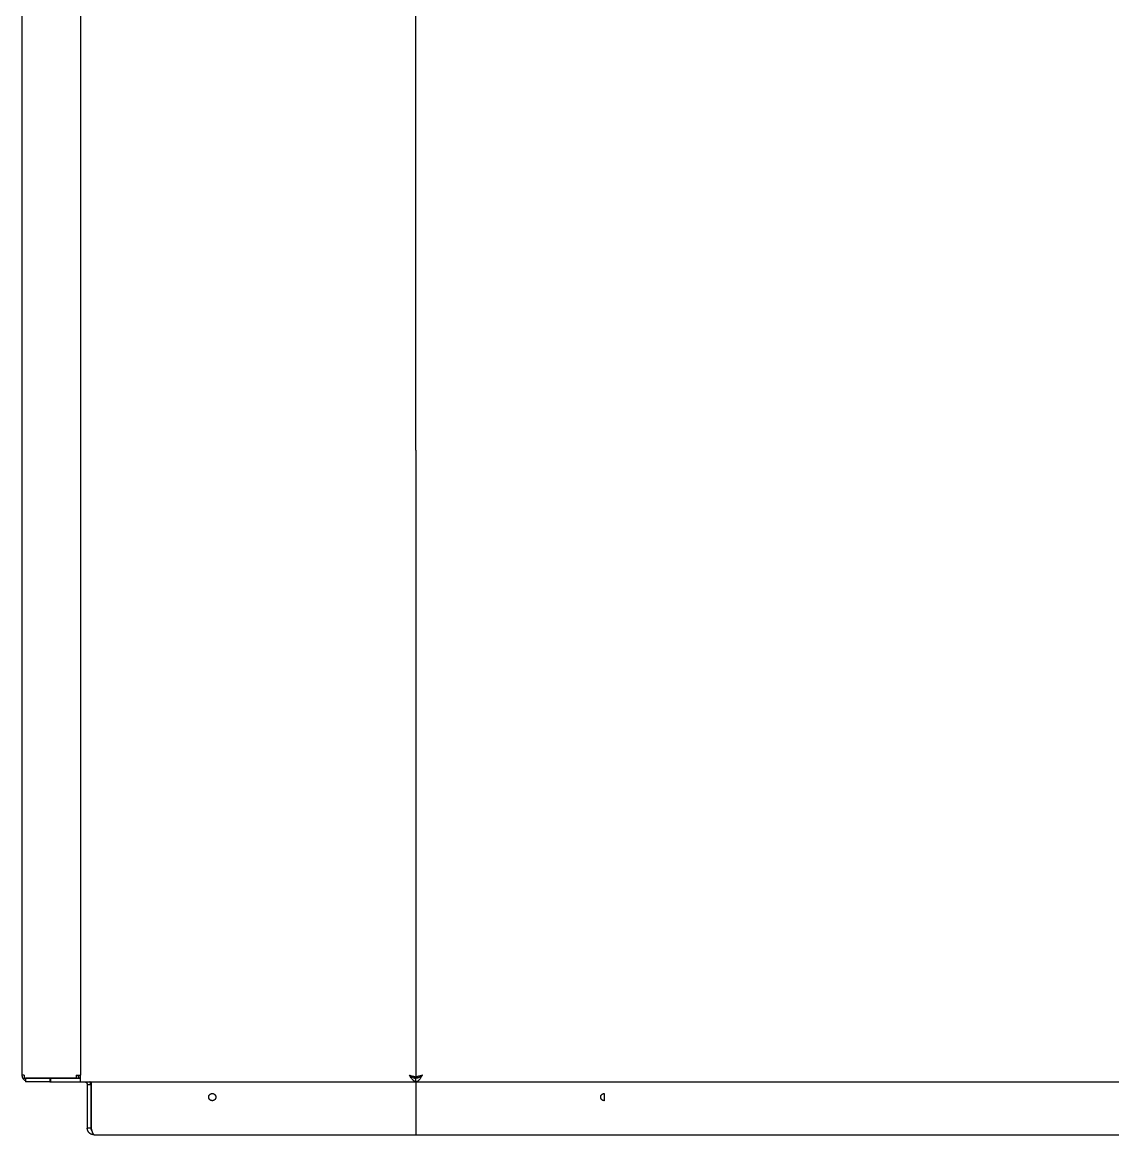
# Model space of a CAD drawing. Header units: millimetres. Extents: x -1480 to 5249, y -840 to 3860.
# Drawn here: x 1160 to 1797, y 1818 to 2468 of the extents above; entities that cross this region are included whole.
import ezdxf

# ---------------------------------------------------------------- set-up
doc = ezdxf.new("R2010")
doc.units = ezdxf.units.MM
doc.header["$MEASUREMENT"] = 0
doc.layers.add('Domyslna', color=7, linetype='Continuous', true_color=0x000000)
doc.layers.add('Utwórz2D linie widoczne', color=7, linetype='Continuous', true_color=0x000000)

msp = doc.modelspace()

# ---------------------------------------------------------------- linework, layer by layer
at = {"layer": 'Domyslna'}
msp.add_line((1193.68, 3114.01), (1193.68, 1852.61), dxfattribs=at)
at = {"layer": 'Utwórz2D linie widoczne'}
for p, q in [((1159.57, 2217.81), (1159.57, 3059.81)), ((1389.57, 2217.81), (1389.57, 3059.81)), ((1159.57, 1852.61), (1159.57, 2217.81)), ((1389.57, 2217.81), (1389.57, 1851.11)), ((1159.58, 1852.48), (1159.57, 1852.61)), ((1160.69, 1852.61), (1159.57, 1852.61)), ((1160.69, 1852.61), (1160.69, 1850.91)), ((1190.99, 1852.61), (1193.68, 1852.61)), ((1190.99, 1852.61), (1190.99, 1850.91)), ((1192.4, 1850.91), (1192.4, 1852.61)), ((1192.57, 1851.11), (1192.57, 1852.61)), ((1193.68, 1848.81), (1193.68, 1852.61)), ((1385.77, 1852.61), (1387.63, 1852.12)), ((1385.77, 1852.61), (1385.94, 1852.53)), ((1386.24, 1851.88), (1385.77, 1852.61)), ((1385.77, 1852.61), (1386.48, 1852.09)), ((1385.94, 1852.53), (1386.11, 1852.45)), ((1393.37, 1852.61), (1391.51, 1852.12)), ((1393.37, 1852.61), (1392.66, 1852.09)), ((1393.03, 1852.45), (1393.2, 1852.53)), ((1393.2, 1852.53), (1393.37, 1852.61)), ((1393.37, 1852.61), (1393.25, 1852.43)), ((1159.58, 1852.35), (1159.58, 1852.48)), ((1159.59, 1852.22), (1159.58, 1852.35)), ((1159.61, 1852.09), (1159.59, 1852.22)), ((1159.63, 1851.97), (1159.61, 1852.09)), ((1159.65, 1851.84), (1159.63, 1851.97)), ((1159.68, 1851.71), (1159.65, 1851.84)), ((1159.72, 1851.59), (1159.68, 1851.71)), ((1159.75, 1851.46), (1159.72, 1851.59)), ((1159.79, 1851.34), (1159.75, 1851.46)), ((1159.84, 1851.22), (1159.79, 1851.34)), ((1159.89, 1851.1), (1159.84, 1851.22)), ((1159.94, 1850.98), (1159.89, 1851.1)), ((1160, 1850.86), (1159.94, 1850.98)), ((1160.06, 1850.75), (1160, 1850.86)), ((1160.13, 1850.64), (1160.06, 1850.75)), ((1160.2, 1850.53), (1160.13, 1850.64)), ((1160.27, 1850.42), (1160.2, 1850.53)), ((1160.35, 1850.31), (1160.27, 1850.42)), ((1160.43, 1850.21), (1160.35, 1850.31)), ((1160.51, 1850.11), (1160.43, 1850.21)), ((1160.6, 1850.02), (1160.51, 1850.11)), ((1160.69, 1849.92), (1160.6, 1850.02)), ((1160.69, 1850.91), (1175.84, 1850.91)), ((1160.78, 1849.83), (1160.69, 1849.92)), ((1160.88, 1849.75), (1160.78, 1849.83)), ((1160.98, 1849.66), (1160.88, 1849.75)), ((1161.08, 1849.58), (1160.98, 1849.66)), ((1161.19, 1849.51), (1161.08, 1849.58)), ((1161.29, 1849.43), (1161.19, 1849.51)), ((1161.4, 1849.36), (1161.29, 1849.43)), ((1161.52, 1849.3), (1161.4, 1849.36)), ((1161.52, 1850.81), (1161.52, 1848.81)), ((1162.1, 1850.81), (1161.52, 1850.81)), ((1162.1, 1848.81), (1161.52, 1848.81)), ((1175.7, 1850.81), (1162.1, 1850.81)), ((1175.7, 1848.81), (1162.1, 1848.81)), ((1162.78, 1850.91), (1162.84, 1850.89)), ((1162.84, 1850.89), (1162.9, 1850.88)), ((1162.9, 1850.88), (1162.96, 1850.86)), ((1162.96, 1850.86), (1163.02, 1850.85)), ((1163.02, 1850.85), (1163.08, 1850.84)), ((1163.08, 1850.84), (1163.14, 1850.83)), ((1163.14, 1850.83), (1163.2, 1850.82)), ((1175.7, 1850.81), (1175.7, 1848.81)), ((1175.98, 1850.81), (1175.7, 1850.81)), ((1175.7, 1848.81), (1175.98, 1848.81)), ((1190.99, 1850.91), (1175.84, 1850.91)), ((1175.98, 1850.81), (1189.57, 1850.81)), ((1175.98, 1850.81), (1175.98, 1848.81)), ((1175.98, 1848.81), (1189.57, 1848.81)), ((1189.57, 1850.81), (1192.4, 1850.81)), ((1189.57, 1848.81), (1192.4, 1848.81)), ((1190.99, 1850.91), (1192.4, 1850.91)), ((1192.4, 1851.11), (1192.57, 1851.11)), ((1192.4, 1850.81), (1193.68, 1850.81)), ((1192.4, 1848.81), (1193.68, 1848.81)), ((1192.57, 1851.11), (1193.68, 1851.11)), ((1193.68, 1848.81), (1389.57, 1848.81)), ((1195.94, 1848.8), (1196, 1848.8)), ((1196, 1848.8), (1196.06, 1848.79)), ((1196.06, 1848.79), (1196.12, 1848.78)), ((1196.12, 1848.78), (1196.18, 1848.77)), ((1196.18, 1848.77), (1196.24, 1848.75)), ((1196.24, 1848.75), (1196.3, 1848.73)), ((1196.3, 1848.73), (1196.36, 1848.71)), ((1196.36, 1848.71), (1196.42, 1848.69)), ((1196.42, 1848.69), (1196.47, 1848.67)), ((1196.47, 1848.67), (1196.53, 1848.65)), ((1196.53, 1848.65), (1196.59, 1848.62)), ((1196.59, 1848.62), (1196.64, 1848.59)), ((1196.64, 1848.59), (1196.7, 1848.56)), ((1196.7, 1848.56), (1196.75, 1848.53)), ((1196.75, 1848.53), (1196.8, 1848.49)), ((1196.8, 1848.49), (1196.85, 1848.45)), ((1196.85, 1848.45), (1196.9, 1848.42)), ((1196.9, 1848.42), (1196.95, 1848.38)), ((1196.95, 1848.38), (1196.99, 1848.34)), ((1196.99, 1848.34), (1197.04, 1848.29)), ((1197.04, 1848.29), (1197.08, 1848.25)), ((1197.08, 1848.25), (1197.12, 1848.2)), ((1197.12, 1848.2), (1197.16, 1848.16)), ((1197.16, 1848.16), (1197.2, 1848.11)), ((1197.2, 1848.11), (1197.24, 1848.06)), ((1197.24, 1848.06), (1197.27, 1848.01)), ((1197.27, 1848.01), (1197.31, 1847.95)), ((1197.31, 1847.95), (1197.34, 1847.9)), ((1197.34, 1847.9), (1197.37, 1847.85)), ((1197.37, 1847.85), (1197.4, 1847.79)), ((1197.4, 1847.79), (1197.42, 1847.74)), ((1197.42, 1847.74), (1197.45, 1847.68)), ((1197.45, 1847.68), (1197.47, 1847.62)), ((1197.47, 1847.62), (1197.49, 1847.56)), ((1197.49, 1847.56), (1197.51, 1847.5)), ((1197.51, 1847.5), (1197.52, 1847.44)), ((1197.52, 1847.44), (1197.54, 1847.38)), ((1197.54, 1847.38), (1197.55, 1847.32)), ((1197.55, 1847.32), (1197.56, 1847.26)), ((1197.56, 1847.26), (1197.56, 1847.2)), ((1197.56, 1847.2), (1197.57, 1847.14)), ((1197.57, 1847.14), (1197.57, 1847.07)), ((1197.57, 1847.07), (1197.57, 1847.01)), ((1199.57, 1847.01), (1197.57, 1847.01)), ((1197.57, 1847.01), (1197.57, 1821.61)), ((1199.18, 1848.7), (1199.12, 1848.81)), ((1199.23, 1848.59), (1199.18, 1848.7)), ((1199.28, 1848.47), (1199.23, 1848.59)), ((1199.33, 1848.36), (1199.28, 1848.47)), ((1199.37, 1848.24), (1199.33, 1848.36)), ((1199.41, 1848.12), (1199.37, 1848.24)), ((1199.44, 1848), (1199.41, 1848.12)), ((1199.47, 1847.88), (1199.44, 1848)), ((1199.5, 1847.76), (1199.47, 1847.88)), ((1199.52, 1847.63), (1199.5, 1847.76)), ((1199.54, 1847.51), (1199.52, 1847.63)), ((1199.56, 1847.39), (1199.54, 1847.51)), ((1199.57, 1847.26), (1199.56, 1847.39)), ((1199.57, 1847.14), (1199.57, 1847.26)), ((1199.57, 1847.01), (1199.57, 1847.14)), ((1199.57, 1847.01), (1199.57, 1821.61)), ((1199.79, 1847.01), (1199.79, 1821.61)), ((1199.86, 1847.01), (1199.79, 1847.01)), ((1199.86, 1848.81), (1199.86, 1847.01)), ((1386.11, 1852.45), (1386.27, 1852.36)), ((1386.72, 1851.16), (1386.24, 1851.88)), ((1386.27, 1852.36), (1386.43, 1852.27)), ((1386.43, 1852.27), (1386.59, 1852.17)), ((1386.48, 1852.09), (1386.74, 1851.91)), ((1386.59, 1852.17), (1386.74, 1852.06)), ((1386.95, 1850.83), (1386.72, 1851.16)), ((1386.74, 1852.06), (1386.89, 1851.95)), ((1386.74, 1851.91), (1387.01, 1851.73)), ((1386.89, 1851.95), (1387.04, 1851.83)), ((1387.2, 1850.5), (1386.95, 1850.83)), ((1387.01, 1851.73), (1387.23, 1851.59)), ((1387.04, 1851.83), (1387.18, 1851.71)), ((1387.18, 1851.71), (1387.32, 1851.59)), ((1387.35, 1850.3), (1387.2, 1850.5)), ((1387.23, 1851.59), (1387.45, 1851.46)), ((1387.32, 1851.59), (1387.45, 1851.46)), ((1387.51, 1850.11), (1387.35, 1850.3)), ((1387.45, 1851.46), (1387.56, 1851.4)), ((1387.67, 1849.93), (1387.51, 1850.11)), ((1387.56, 1851.4), (1387.68, 1851.34)), ((1387.63, 1852.12), (1388.17, 1851.96)), ((1387.78, 1849.8), (1387.67, 1849.93)), ((1387.68, 1851.34), (1387.79, 1851.28)), ((1387.9, 1849.68), (1387.78, 1849.8)), ((1387.79, 1851.28), (1387.91, 1851.22)), ((1388.02, 1849.57), (1387.9, 1849.68)), ((1387.91, 1851.22), (1388.01, 1851.18)), ((1388.01, 1851.18), (1388.11, 1851.13)), ((1388.15, 1849.45), (1388.02, 1849.57)), ((1388.11, 1851.13), (1388.21, 1851.09)), ((1388.22, 1849.39), (1388.15, 1849.45)), ((1388.17, 1851.96), (1388.44, 1851.87)), ((1388.17, 1851.11), (1389.57, 1851.11)), ((1388.21, 1851.09), (1388.31, 1851.05)), ((1388.3, 1849.33), (1388.22, 1849.39)), ((1388.38, 1849.27), (1388.3, 1849.33)), ((1388.31, 1851.05), (1388.41, 1851.02)), ((1388.46, 1849.21), (1388.38, 1849.27)), ((1388.41, 1851.02), (1388.51, 1850.98)), ((1388.44, 1851.87), (1388.71, 1851.77)), ((1388.54, 1849.15), (1388.46, 1849.21)), ((1388.51, 1850.98), (1388.61, 1850.95)), ((1388.62, 1849.1), (1388.54, 1849.15)), ((1388.61, 1850.95), (1388.72, 1850.92)), ((1388.69, 1849.06), (1388.62, 1849.1)), ((1388.75, 1849.03), (1388.69, 1849.06)), ((1388.71, 1851.77), (1388.88, 1851.7)), ((1388.72, 1850.92), (1388.82, 1850.9)), ((1388.82, 1848.99), (1388.75, 1849.03)), ((1388.82, 1850.9), (1388.93, 1850.88)), ((1388.89, 1848.96), (1388.82, 1848.99)), ((1388.88, 1851.7), (1388.96, 1851.66)), ((1388.96, 1848.93), (1388.89, 1848.96)), ((1388.93, 1850.88), (1389.03, 1850.86)), ((1388.96, 1851.66), (1389.05, 1851.62)), ((1389.03, 1848.91), (1388.96, 1848.93)), ((1389.03, 1850.86), (1389.14, 1850.84)), ((1389.1, 1848.89), (1389.03, 1848.91)), ((1389.05, 1851.62), (1389.09, 1851.6)), ((1389.09, 1851.6), (1389.13, 1851.58)), ((1389.15, 1848.87), (1389.1, 1848.89)), ((1389.13, 1851.58), (1389.17, 1851.56)), ((1389.14, 1850.84), (1389.25, 1850.83)), ((1389.2, 1848.86), (1389.15, 1848.87)), ((1389.17, 1851.56), (1389.21, 1851.53)), ((1389.25, 1848.85), (1389.2, 1848.86)), ((1389.21, 1851.53), (1389.25, 1851.51)), ((1389.25, 1851.51), (1389.29, 1851.48)), ((1389.25, 1850.83), (1389.35, 1850.82)), ((1389.3, 1848.84), (1389.25, 1848.85)), ((1389.29, 1851.48), (1389.32, 1851.46)), ((1389.36, 1848.83), (1389.3, 1848.84)), ((1389.32, 1851.46), (1389.36, 1851.43)), ((1389.35, 1850.82), (1389.41, 1850.82)), ((1389.36, 1851.43), (1389.38, 1851.41)), ((1389.41, 1848.82), (1389.36, 1848.83)), ((1389.38, 1851.41), (1389.4, 1851.4)), ((1389.4, 1851.4), (1389.43, 1851.38)), ((1389.41, 1850.82), (1389.46, 1850.81)), ((1389.46, 1848.82), (1389.41, 1848.82)), ((1389.43, 1851.38), (1389.44, 1851.37)), ((1389.44, 1851.37), (1389.45, 1851.36)), ((1389.45, 1851.36), (1389.46, 1851.35)), ((1389.46, 1851.35), (1389.47, 1851.34)), ((1389.46, 1850.81), (1389.52, 1850.81)), ((1389.52, 1848.81), (1389.46, 1848.82)), ((1389.47, 1851.34), (1389.48, 1851.33)), ((1389.48, 1851.33), (1389.49, 1851.32)), ((1389.49, 1851.32), (1389.49, 1851.31)), ((1389.49, 1851.31), (1389.5, 1851.3)), ((1389.5, 1851.3), (1389.51, 1851.28)), ((1389.51, 1851.28), (1389.52, 1851.27)), ((1389.52, 1851.27), (1389.52, 1851.26)), ((1389.52, 1851.26), (1389.53, 1851.25)), ((1389.52, 1850.81), (1389.57, 1850.81)), ((1389.57, 1848.81), (1389.52, 1848.81)), ((1389.53, 1851.25), (1389.53, 1851.24)), ((1389.53, 1851.24), (1389.54, 1851.23)), ((1389.54, 1851.23), (1389.54, 1851.23)), ((1389.54, 1851.23), (1389.55, 1851.22)), ((1389.55, 1851.22), (1389.55, 1851.21)), ((1389.55, 1851.21), (1389.56, 1851.2)), ((1389.56, 1851.2), (1389.56, 1851.19)), ((1389.56, 1851.19), (1389.56, 1851.19)), ((1389.56, 1851.19), (1389.56, 1851.18)), ((1389.56, 1851.18), (1389.56, 1851.17)), ((1389.56, 1851.17), (1389.56, 1851.17)), ((1389.56, 1851.17), (1389.57, 1851.16)), ((1389.57, 1851.16), (1389.57, 1851.16)), ((1389.57, 1851.16), (1389.57, 1851.15)), ((1389.57, 1851.15), (1389.57, 1851.15)), ((1389.57, 1851.15), (1389.57, 1851.14)), ((1389.58, 1851.15), (1389.57, 1851.15)), ((1389.57, 1851.15), (1389.57, 1851.14)), ((1389.57, 1851.14), (1389.57, 1851.14)), ((1389.57, 1851.14), (1389.57, 1851.13)), ((1389.57, 1851.14), (1389.57, 1851.14)), ((1389.57, 1851.14), (1389.57, 1851.13)), ((1389.57, 1851.13), (1389.57, 1851.13)), ((1389.57, 1851.13), (1389.57, 1851.12)), ((1389.57, 1851.13), (1389.57, 1851.13)), ((1389.57, 1851.13), (1389.57, 1851.12)), ((1389.57, 1851.12), (1389.57, 1851.12)), ((1389.57, 1851.12), (1389.57, 1851.11)), ((1389.57, 1851.12), (1389.57, 1851.12)), ((1389.57, 1851.12), (1389.57, 1851.11)), ((1390.98, 1851.11), (1389.57, 1851.11)), ((1389.57, 1848.81), (1389.57, 1850.81)), ((1389.63, 1850.81), (1389.57, 1850.81)), ((1389.57, 1848.81), (1389.62, 1848.81)), ((1389.57, 1848.81), (1499.57, 1848.81)), ((1389.57, 1848.8), (1389.57, 1847.01)), ((1389.57, 1847.01), (1389.57, 1821.61)), ((1389.59, 1851.2), (1389.58, 1851.19)), ((1389.58, 1851.19), (1389.58, 1851.19)), ((1389.58, 1851.19), (1389.58, 1851.18)), ((1389.58, 1851.18), (1389.58, 1851.17)), ((1389.58, 1851.17), (1389.58, 1851.17)), ((1389.58, 1851.17), (1389.58, 1851.16)), ((1389.58, 1851.16), (1389.58, 1851.16)), ((1389.58, 1851.16), (1389.58, 1851.15)), ((1389.6, 1851.23), (1389.59, 1851.22)), ((1389.59, 1851.22), (1389.59, 1851.21)), ((1389.59, 1851.21), (1389.59, 1851.2)), ((1389.61, 1851.24), (1389.6, 1851.23)), ((1389.6, 1851.23), (1389.6, 1851.23)), ((1389.62, 1851.26), (1389.61, 1851.25)), ((1389.61, 1851.25), (1389.61, 1851.24)), ((1389.63, 1851.28), (1389.62, 1851.27)), ((1389.62, 1851.27), (1389.62, 1851.26)), ((1389.62, 1848.81), (1389.68, 1848.82)), ((1389.64, 1851.3), (1389.63, 1851.28)), ((1389.68, 1850.81), (1389.63, 1850.81)), ((1389.65, 1851.31), (1389.64, 1851.3)), ((1389.66, 1851.32), (1389.65, 1851.31)), ((1389.67, 1851.33), (1389.66, 1851.32)), ((1389.68, 1851.34), (1389.67, 1851.33)), ((1389.69, 1851.35), (1389.68, 1851.34)), ((1389.73, 1850.82), (1389.68, 1850.81)), ((1389.68, 1848.82), (1389.73, 1848.82)), ((1389.7, 1851.36), (1389.69, 1851.35)), ((1389.71, 1851.37), (1389.7, 1851.36)), ((1389.72, 1851.38), (1389.71, 1851.37)), ((1389.74, 1851.4), (1389.72, 1851.38)), ((1389.79, 1850.82), (1389.73, 1850.82)), ((1389.73, 1848.82), (1389.78, 1848.83)), ((1389.76, 1851.41), (1389.74, 1851.4)), ((1389.78, 1851.43), (1389.76, 1851.41)), ((1389.82, 1851.46), (1389.78, 1851.43)), ((1389.78, 1848.83), (1389.84, 1848.84)), ((1389.89, 1850.83), (1389.79, 1850.82)), ((1389.86, 1851.48), (1389.82, 1851.46)), ((1389.84, 1848.84), (1389.89, 1848.85)), ((1389.9, 1851.51), (1389.86, 1851.48)), ((1390, 1850.84), (1389.89, 1850.83)), ((1389.89, 1848.85), (1389.94, 1848.86)), ((1389.93, 1851.53), (1389.9, 1851.51)), ((1389.97, 1851.56), (1389.93, 1851.53)), ((1389.94, 1848.86), (1389.99, 1848.87)), ((1390.01, 1851.58), (1389.97, 1851.56)), ((1389.99, 1848.87), (1390.05, 1848.89)), ((1390.11, 1850.86), (1390, 1850.84)), ((1390.05, 1851.6), (1390.01, 1851.58)), ((1390.1, 1851.62), (1390.05, 1851.6)), ((1390.11, 1848.91), (1390.05, 1848.89)), ((1390.18, 1851.66), (1390.1, 1851.62)), ((1390.21, 1850.88), (1390.11, 1850.86)), ((1390.17, 1848.93), (1390.11, 1848.91)), ((1390.23, 1848.95), (1390.17, 1848.93)), ((1390.26, 1851.7), (1390.18, 1851.66)), ((1390.32, 1850.9), (1390.21, 1850.88)), ((1390.29, 1848.98), (1390.23, 1848.95)), ((1390.43, 1851.77), (1390.26, 1851.7)), ((1390.35, 1849.01), (1390.29, 1848.98)), ((1390.42, 1850.92), (1390.32, 1850.9)), ((1390.4, 1849.04), (1390.35, 1849.01)), ((1390.4, 1849.04), (1390.49, 1849.09)), ((1390.53, 1850.95), (1390.42, 1850.92)), ((1390.7, 1851.87), (1390.43, 1851.77)), ((1390.49, 1849.09), (1390.58, 1849.14)), ((1390.63, 1850.98), (1390.53, 1850.95)), ((1390.58, 1849.14), (1390.67, 1849.2)), ((1390.73, 1851.02), (1390.63, 1850.98)), ((1390.67, 1849.2), (1390.75, 1849.26)), ((1390.97, 1851.96), (1390.7, 1851.87)), ((1390.84, 1851.05), (1390.73, 1851.02)), ((1390.75, 1849.26), (1390.84, 1849.32)), ((1390.94, 1851.09), (1390.84, 1851.05)), ((1390.84, 1849.32), (1390.92, 1849.38)), ((1390.92, 1849.38), (1391, 1849.45)), ((1391.04, 1851.13), (1390.94, 1851.09)), ((1391.51, 1852.12), (1390.97, 1851.96)), ((1391.12, 1849.56), (1391, 1849.45)), ((1391.14, 1851.18), (1391.04, 1851.13)), ((1391.24, 1849.68), (1391.12, 1849.56)), ((1391.23, 1851.22), (1391.14, 1851.18)), ((1391.35, 1851.28), (1391.23, 1851.22)), ((1391.35, 1849.8), (1391.24, 1849.68)), ((1391.47, 1851.34), (1391.35, 1851.28)), ((1391.35, 1849.8), (1391.56, 1850.03)), ((1391.58, 1851.4), (1391.47, 1851.34)), ((1391.56, 1850.03), (1391.76, 1850.26)), ((1391.69, 1851.46), (1391.58, 1851.4)), ((1391.69, 1851.46), (1391.82, 1851.59)), ((1391.92, 1851.59), (1391.69, 1851.46)), ((1391.76, 1850.26), (1391.95, 1850.5)), ((1391.82, 1851.59), (1391.96, 1851.71)), ((1392.14, 1851.73), (1391.92, 1851.59)), ((1392.17, 1850.8), (1391.95, 1850.5)), ((1391.96, 1851.71), (1392.1, 1851.83)), ((1392.1, 1851.83), (1392.25, 1851.95)), ((1392.4, 1851.91), (1392.14, 1851.73)), ((1392.39, 1851.11), (1392.17, 1850.8)), ((1392.25, 1851.95), (1392.4, 1852.06)), ((1392.39, 1851.11), (1392.83, 1851.76)), ((1392.4, 1852.06), (1392.55, 1852.17)), ((1392.66, 1852.09), (1392.4, 1851.91)), ((1392.55, 1852.17), (1392.71, 1852.27)), ((1392.71, 1852.27), (1392.87, 1852.36)), ((1392.83, 1851.76), (1393.25, 1852.43)), ((1392.87, 1852.36), (1393.03, 1852.45)), ((1499.57, 1848.81), (1809.57, 1848.81)), ((1268.47, 1839.88), (1268.48, 1839.96)), ((1268.47, 1839.81), (1268.47, 1839.88)), ((1268.47, 1839.74), (1268.47, 1839.81)), ((1268.48, 1839.67), (1268.47, 1839.74)), ((1268.48, 1840.03), (1268.49, 1840.1)), ((1268.48, 1839.96), (1268.48, 1840.03)), ((1268.48, 1839.59), (1268.48, 1839.67)), ((1268.49, 1839.52), (1268.48, 1839.59)), ((1268.49, 1840.1), (1268.5, 1840.17)), ((1268.5, 1839.45), (1268.49, 1839.52)), ((1268.5, 1840.17), (1268.52, 1840.24)), ((1268.52, 1840.24), (1268.53, 1840.31)), ((1268.53, 1840.31), (1268.55, 1840.38)), ((1268.55, 1840.38), (1268.57, 1840.45)), ((1268.57, 1840.45), (1268.6, 1840.52)), ((1268.6, 1840.52), (1268.62, 1840.59)), ((1268.62, 1840.59), (1268.65, 1840.66)), ((1268.65, 1840.66), (1268.68, 1840.72)), ((1268.68, 1840.72), (1268.71, 1840.79)), ((1268.71, 1840.79), (1268.75, 1840.85)), ((1268.75, 1840.85), (1268.78, 1840.91)), ((1268.78, 1840.91), (1268.82, 1840.98)), ((1268.82, 1840.98), (1268.86, 1841.03)), ((1268.86, 1841.03), (1268.91, 1841.09)), ((1268.91, 1841.09), (1268.95, 1841.15)), ((1268.95, 1841.15), (1269, 1841.2)), ((1269, 1841.2), (1269.05, 1841.26)), ((1269.05, 1841.26), (1269.1, 1841.31)), ((1269.1, 1841.31), (1269.15, 1841.36)), ((1269.15, 1841.36), (1269.21, 1841.41)), ((1269.21, 1841.41), (1269.26, 1841.45)), ((1269.26, 1841.45), (1269.32, 1841.5)), ((1269.32, 1841.5), (1269.38, 1841.54)), ((1269.38, 1841.54), (1269.44, 1841.58)), ((1269.44, 1841.58), (1269.5, 1841.62)), ((1269.5, 1841.62), (1269.56, 1841.65)), ((1269.56, 1841.65), (1269.63, 1841.69)), ((1269.63, 1841.69), (1269.69, 1841.72)), ((1269.69, 1841.72), (1269.76, 1841.75)), ((1269.76, 1841.75), (1269.83, 1841.78)), ((1269.83, 1841.78), (1269.89, 1841.8)), ((1269.89, 1841.8), (1269.96, 1841.82)), ((1269.96, 1841.82), (1270.03, 1841.84)), ((1270.03, 1841.84), (1270.1, 1841.86)), ((1270.1, 1841.86), (1270.17, 1841.87)), ((1270.17, 1841.87), (1270.25, 1841.89)), ((1270.25, 1841.89), (1270.32, 1841.9)), ((1270.32, 1841.9), (1270.39, 1841.9)), ((1270.39, 1841.9), (1270.46, 1841.91)), ((1270.46, 1841.91), (1270.53, 1841.91)), ((1270.53, 1841.91), (1270.61, 1841.91)), ((1270.61, 1841.91), (1270.68, 1841.91)), ((1270.68, 1841.91), (1270.75, 1841.9)), ((1270.75, 1841.9), (1270.82, 1841.9)), ((1270.82, 1841.9), (1270.9, 1841.89)), ((1270.9, 1841.89), (1270.97, 1841.87)), ((1270.97, 1841.87), (1271.04, 1841.86)), ((1271.04, 1841.86), (1271.11, 1841.84)), ((1271.11, 1841.84), (1271.18, 1841.82)), ((1271.18, 1841.82), (1271.25, 1841.8)), ((1271.25, 1841.8), (1271.32, 1841.78)), ((1271.32, 1841.78), (1271.38, 1841.75)), ((1271.38, 1841.75), (1271.45, 1841.72)), ((1271.45, 1841.72), (1271.51, 1841.69)), ((1271.51, 1841.69), (1271.58, 1841.65)), ((1271.58, 1841.65), (1271.64, 1841.62)), ((1271.64, 1841.62), (1271.7, 1841.58)), ((1271.7, 1841.58), (1271.76, 1841.54)), ((1271.76, 1841.54), (1271.82, 1841.5)), ((1271.82, 1841.5), (1271.88, 1841.45)), ((1271.88, 1841.45), (1271.94, 1841.41)), ((1271.94, 1841.41), (1271.99, 1841.36)), ((1271.99, 1841.36), (1272.04, 1841.31)), ((1272.04, 1841.31), (1272.09, 1841.26)), ((1272.09, 1841.26), (1272.14, 1841.2)), ((1272.14, 1841.2), (1272.19, 1841.15)), ((1272.19, 1841.15), (1272.24, 1841.09)), ((1272.24, 1841.09), (1272.28, 1841.03)), ((1272.28, 1841.03), (1272.32, 1840.98)), ((1272.32, 1840.98), (1272.36, 1840.91)), ((1272.36, 1840.91), (1272.4, 1840.85)), ((1272.4, 1840.85), (1272.43, 1840.79)), ((1272.43, 1840.79), (1272.46, 1840.72)), ((1272.46, 1840.72), (1272.49, 1840.66)), ((1272.49, 1840.66), (1272.52, 1840.59)), ((1272.52, 1840.59), (1272.55, 1840.52)), ((1272.55, 1840.52), (1272.57, 1840.45)), ((1272.57, 1840.45), (1272.59, 1840.38)), ((1272.59, 1840.38), (1272.61, 1840.31)), ((1272.61, 1840.31), (1272.63, 1840.24)), ((1272.63, 1840.24), (1272.64, 1840.17)), ((1272.64, 1840.17), (1272.65, 1840.1)), ((1272.65, 1839.52), (1272.64, 1839.45)), ((1272.65, 1840.1), (1272.66, 1840.03)), ((1272.66, 1839.59), (1272.65, 1839.52)), ((1272.66, 1840.03), (1272.67, 1839.96)), ((1272.67, 1839.67), (1272.66, 1839.59)), ((1272.67, 1839.96), (1272.67, 1839.88)), ((1272.67, 1839.88), (1272.67, 1839.81)), ((1272.67, 1839.81), (1272.67, 1839.74)), ((1272.67, 1839.74), (1272.67, 1839.67)), ((1497.47, 1839.88), (1497.48, 1839.96)), ((1497.47, 1839.81), (1497.47, 1839.88)), ((1497.47, 1839.74), (1497.47, 1839.81)), ((1497.48, 1839.67), (1497.47, 1839.74)), ((1497.48, 1840.03), (1497.49, 1840.1)), ((1497.48, 1839.96), (1497.48, 1840.03)), ((1497.48, 1839.6), (1497.48, 1839.67)), ((1497.49, 1839.53), (1497.48, 1839.6)), ((1497.49, 1840.1), (1497.5, 1840.17)), ((1497.5, 1839.46), (1497.49, 1839.53)), ((1497.5, 1840.17), (1497.52, 1840.24)), ((1497.52, 1840.24), (1497.53, 1840.31)), ((1497.53, 1840.31), (1497.55, 1840.38)), ((1497.55, 1840.38), (1497.57, 1840.45)), ((1497.57, 1840.45), (1497.59, 1840.52)), ((1497.59, 1840.52), (1497.62, 1840.58)), ((1497.62, 1840.58), (1497.64, 1840.65)), ((1497.64, 1840.65), (1497.67, 1840.71)), ((1497.67, 1840.71), (1497.71, 1840.78)), ((1497.71, 1840.78), (1497.74, 1840.84)), ((1497.74, 1840.84), (1497.78, 1840.9)), ((1497.78, 1840.9), (1497.82, 1840.96)), ((1497.82, 1840.96), (1497.86, 1841.02)), ((1497.86, 1841.02), (1497.9, 1841.08)), ((1497.9, 1841.08), (1497.94, 1841.14)), ((1497.94, 1841.14), (1497.99, 1841.19)), ((1497.99, 1841.19), (1498.04, 1841.25)), ((1498.04, 1841.25), (1498.09, 1841.3)), ((1498.09, 1841.3), (1498.14, 1841.35)), ((1498.14, 1841.35), (1498.19, 1841.39)), ((1498.19, 1841.39), (1498.25, 1841.44)), ((1498.25, 1841.44), (1498.3, 1841.49)), ((1498.3, 1841.49), (1498.36, 1841.53)), ((1498.36, 1841.53), (1498.42, 1841.57)), ((1498.42, 1841.57), (1498.48, 1841.61)), ((1498.48, 1841.61), (1498.54, 1841.64)), ((1498.54, 1841.64), (1498.6, 1841.68)), ((1498.6, 1841.68), (1498.67, 1841.71)), ((1498.67, 1841.71), (1498.73, 1841.74)), ((1498.73, 1841.74), (1498.8, 1841.77)), ((1498.8, 1841.77), (1498.87, 1841.79)), ((1498.87, 1841.79), (1498.94, 1841.81)), ((1498.94, 1841.81), (1499, 1841.83)), ((1499, 1841.83), (1499.07, 1841.85)), ((1499.07, 1841.85), (1499.14, 1841.87)), ((1499.14, 1841.87), (1499.21, 1841.88)), ((1499.21, 1841.88), (1499.29, 1841.89)), ((1499.29, 1841.89), (1499.36, 1841.9)), ((1499.36, 1841.9), (1499.43, 1841.91)), ((1499.43, 1841.91), (1499.5, 1841.91)), ((1499.5, 1841.91), (1499.57, 1841.91)), ((1499.57, 1841.91), (1499.57, 1837.71)), ((1268.52, 1839.38), (1268.5, 1839.45)), ((1268.53, 1839.31), (1268.52, 1839.38)), ((1268.55, 1839.24), (1268.53, 1839.31)), ((1268.57, 1839.17), (1268.55, 1839.24)), ((1268.6, 1839.1), (1268.57, 1839.17)), ((1268.62, 1839.03), (1268.6, 1839.1)), ((1268.65, 1838.97), (1268.62, 1839.03)), ((1268.68, 1838.9), (1268.65, 1838.97)), ((1268.71, 1838.84), (1268.68, 1838.9)), ((1268.75, 1838.77), (1268.71, 1838.84)), ((1268.78, 1838.71), (1268.75, 1838.77)), ((1268.82, 1838.65), (1268.78, 1838.71)), ((1268.86, 1838.59), (1268.82, 1838.65)), ((1268.91, 1838.53), (1268.86, 1838.59)), ((1268.95, 1838.47), (1268.91, 1838.53)), ((1269, 1838.42), (1268.95, 1838.47)), ((1269.05, 1838.37), (1269, 1838.42)), ((1269.1, 1838.31), (1269.05, 1838.37)), ((1269.15, 1838.26), (1269.1, 1838.31)), ((1269.21, 1838.22), (1269.15, 1838.26)), ((1269.26, 1838.17), (1269.21, 1838.22)), ((1269.32, 1838.13), (1269.26, 1838.17)), ((1269.38, 1838.08), (1269.32, 1838.13)), ((1269.44, 1838.04), (1269.38, 1838.08)), ((1269.5, 1838.01), (1269.44, 1838.04)), ((1269.56, 1837.97), (1269.5, 1838.01)), ((1269.63, 1837.94), (1269.56, 1837.97)), ((1269.69, 1837.9), (1269.63, 1837.94)), ((1269.76, 1837.88), (1269.69, 1837.9)), ((1269.83, 1837.85), (1269.76, 1837.88)), ((1269.89, 1837.82), (1269.83, 1837.85)), ((1269.96, 1837.8), (1269.89, 1837.82)), ((1270.03, 1837.78), (1269.96, 1837.8)), ((1270.1, 1837.76), (1270.03, 1837.78)), ((1270.17, 1837.75), (1270.1, 1837.76)), ((1270.25, 1837.74), (1270.17, 1837.75)), ((1270.32, 1837.73), (1270.25, 1837.74)), ((1270.39, 1837.72), (1270.32, 1837.73)), ((1270.46, 1837.71), (1270.39, 1837.72)), ((1270.53, 1837.71), (1270.46, 1837.71)), ((1270.61, 1837.71), (1270.53, 1837.71)), ((1270.68, 1837.71), (1270.61, 1837.71)), ((1270.75, 1837.72), (1270.68, 1837.71)), ((1270.82, 1837.73), (1270.75, 1837.72)), ((1270.9, 1837.74), (1270.82, 1837.73)), ((1270.97, 1837.75), (1270.9, 1837.74)), ((1271.04, 1837.76), (1270.97, 1837.75)), ((1271.11, 1837.78), (1271.04, 1837.76)), ((1271.18, 1837.8), (1271.11, 1837.78)), ((1271.25, 1837.82), (1271.18, 1837.8)), ((1271.32, 1837.85), (1271.25, 1837.82)), ((1271.38, 1837.88), (1271.32, 1837.85)), ((1271.45, 1837.9), (1271.38, 1837.88)), ((1271.51, 1837.94), (1271.45, 1837.9)), ((1271.58, 1837.97), (1271.51, 1837.94)), ((1271.64, 1838.01), (1271.58, 1837.97)), ((1271.7, 1838.04), (1271.64, 1838.01)), ((1271.76, 1838.08), (1271.7, 1838.04)), ((1271.82, 1838.13), (1271.76, 1838.08)), ((1271.88, 1838.17), (1271.82, 1838.13)), ((1271.94, 1838.22), (1271.88, 1838.17)), ((1271.99, 1838.26), (1271.94, 1838.22)), ((1272.04, 1838.31), (1271.99, 1838.26)), ((1272.09, 1838.37), (1272.04, 1838.31)), ((1272.14, 1838.42), (1272.09, 1838.37)), ((1272.19, 1838.47), (1272.14, 1838.42)), ((1272.24, 1838.53), (1272.19, 1838.47)), ((1272.28, 1838.59), (1272.24, 1838.53)), ((1272.32, 1838.65), (1272.28, 1838.59)), ((1272.36, 1838.71), (1272.32, 1838.65)), ((1272.4, 1838.77), (1272.36, 1838.71)), ((1272.43, 1838.84), (1272.4, 1838.77)), ((1272.46, 1838.9), (1272.43, 1838.84)), ((1272.49, 1838.97), (1272.46, 1838.9)), ((1272.52, 1839.03), (1272.49, 1838.97)), ((1272.55, 1839.1), (1272.52, 1839.03)), ((1272.57, 1839.17), (1272.55, 1839.1)), ((1272.59, 1839.24), (1272.57, 1839.17)), ((1272.61, 1839.31), (1272.59, 1839.24)), ((1272.63, 1839.38), (1272.61, 1839.31)), ((1272.64, 1839.45), (1272.63, 1839.38)), ((1497.52, 1839.38), (1497.5, 1839.46)), ((1497.53, 1839.31), (1497.52, 1839.38)), ((1497.55, 1839.25), (1497.53, 1839.31)), ((1497.57, 1839.18), (1497.55, 1839.25)), ((1497.59, 1839.11), (1497.57, 1839.18)), ((1497.62, 1839.04), (1497.59, 1839.11)), ((1497.64, 1838.98), (1497.62, 1839.04)), ((1497.67, 1838.91), (1497.64, 1838.98)), ((1497.71, 1838.85), (1497.67, 1838.91)), ((1497.74, 1838.78), (1497.71, 1838.85)), ((1497.78, 1838.72), (1497.74, 1838.78)), ((1497.82, 1838.66), (1497.78, 1838.72)), ((1497.86, 1838.6), (1497.82, 1838.66)), ((1497.9, 1838.54), (1497.86, 1838.6)), ((1497.94, 1838.49), (1497.9, 1838.54)), ((1497.99, 1838.43), (1497.94, 1838.49)), ((1498.04, 1838.38), (1497.99, 1838.43)), ((1498.09, 1838.33), (1498.04, 1838.38)), ((1498.14, 1838.28), (1498.09, 1838.33)), ((1498.19, 1838.23), (1498.14, 1838.28)), ((1498.25, 1838.18), (1498.19, 1838.23)), ((1498.3, 1838.14), (1498.25, 1838.18)), ((1498.36, 1838.1), (1498.3, 1838.14)), ((1498.42, 1838.06), (1498.36, 1838.1)), ((1498.48, 1838.02), (1498.42, 1838.06)), ((1498.54, 1837.98), (1498.48, 1838.02)), ((1498.6, 1837.95), (1498.54, 1837.98)), ((1498.67, 1837.92), (1498.6, 1837.95)), ((1498.73, 1837.89), (1498.67, 1837.92)), ((1498.8, 1837.86), (1498.73, 1837.89)), ((1498.87, 1837.83), (1498.8, 1837.86)), ((1498.94, 1837.81), (1498.87, 1837.83)), ((1499, 1837.79), (1498.94, 1837.81)), ((1499.07, 1837.77), (1499, 1837.79)), ((1499.14, 1837.76), (1499.07, 1837.77)), ((1499.21, 1837.74), (1499.14, 1837.76)), ((1499.29, 1837.73), (1499.21, 1837.74)), ((1499.36, 1837.72), (1499.29, 1837.73)), ((1499.43, 1837.72), (1499.36, 1837.72)), ((1499.5, 1837.71), (1499.43, 1837.72)), ((1499.57, 1837.71), (1499.5, 1837.71)), ((1199.57, 1821.61), (1197.57, 1821.61)), ((1197.58, 1821.48), (1197.57, 1821.61)), ((1197.58, 1821.35), (1197.58, 1821.48)), ((1197.59, 1821.22), (1197.58, 1821.35)), ((1197.61, 1821.09), (1197.59, 1821.22)), ((1197.63, 1820.97), (1197.61, 1821.09)), ((1197.65, 1820.84), (1197.63, 1820.97)), ((1197.68, 1820.71), (1197.65, 1820.84)), ((1197.72, 1820.59), (1197.68, 1820.71)), ((1197.75, 1820.46), (1197.72, 1820.59)), ((1197.79, 1820.34), (1197.75, 1820.46)), ((1197.84, 1820.22), (1197.79, 1820.34)), ((1197.89, 1820.1), (1197.84, 1820.22)), ((1197.94, 1819.98), (1197.89, 1820.1)), ((1199.57, 1821.61), (1199.58, 1821.55)), ((1199.58, 1821.55), (1199.58, 1821.49)), ((1199.58, 1821.49), (1199.58, 1821.43)), ((1199.58, 1821.43), (1199.59, 1821.36)), ((1199.59, 1821.36), (1199.6, 1821.3)), ((1199.6, 1821.3), (1199.61, 1821.24)), ((1199.61, 1821.24), (1199.63, 1821.18)), ((1199.63, 1821.18), (1199.64, 1821.12)), ((1199.64, 1821.12), (1199.66, 1821.06)), ((1199.66, 1821.06), (1199.68, 1821)), ((1199.68, 1821), (1199.7, 1820.94)), ((1199.7, 1820.94), (1199.73, 1820.89)), ((1199.73, 1820.89), (1199.75, 1820.83)), ((1199.75, 1820.83), (1199.78, 1820.77)), ((1199.78, 1820.77), (1199.81, 1820.72)), ((1199.79, 1821.61), (1199.86, 1821.61)), ((1199.81, 1820.72), (1199.84, 1820.67)), ((1199.84, 1820.67), (1199.88, 1820.61)), ((1200.14, 1820.68), (1199.86, 1821.61)), ((1199.88, 1820.61), (1199.91, 1820.56)), ((1199.91, 1820.56), (1199.95, 1820.51)), ((1199.95, 1820.51), (1199.99, 1820.46)), ((1199.99, 1820.46), (1200.03, 1820.42)), ((1200.03, 1820.42), (1200.07, 1820.37)), ((1200.07, 1820.37), (1200.12, 1820.33)), ((1200.12, 1820.33), (1200.16, 1820.28)), ((1200.44, 1819.76), (1200.14, 1820.68)), ((1200.16, 1820.28), (1200.21, 1820.24)), ((1200.21, 1820.24), (1200.26, 1820.2)), ((1200.26, 1820.2), (1200.31, 1820.16)), ((1389.57, 1821.61), (1389.57, 1817.81)), ((1198, 1819.86), (1197.94, 1819.98)), ((1198.06, 1819.75), (1198, 1819.86)), ((1198.13, 1819.64), (1198.06, 1819.75)), ((1198.2, 1819.53), (1198.13, 1819.64)), ((1198.27, 1819.42), (1198.2, 1819.53)), ((1198.35, 1819.32), (1198.27, 1819.42)), ((1198.43, 1819.21), (1198.35, 1819.32)), ((1198.51, 1819.11), (1198.43, 1819.21)), ((1198.6, 1819.02), (1198.51, 1819.11)), ((1198.69, 1818.93), (1198.6, 1819.02)), ((1198.78, 1818.83), (1198.69, 1818.93)), ((1198.88, 1818.75), (1198.78, 1818.83)), ((1198.98, 1818.66), (1198.88, 1818.75)), ((1199.08, 1818.58), (1198.98, 1818.66)), ((1199.18, 1818.51), (1199.08, 1818.58)), ((1199.29, 1818.43), (1199.18, 1818.51)), ((1199.4, 1818.37), (1199.29, 1818.43)), ((1199.51, 1818.3), (1199.4, 1818.37)), ((1199.63, 1818.24), (1199.51, 1818.3)), ((1199.74, 1818.18), (1199.63, 1818.24)), ((1199.86, 1818.13), (1199.74, 1818.18)), ((1199.98, 1818.08), (1199.86, 1818.13)), ((1200.1, 1818.03), (1199.98, 1818.08)), ((1200.22, 1817.99), (1200.1, 1818.03)), ((1200.35, 1817.95), (1200.22, 1817.99)), ((1200.47, 1817.92), (1200.35, 1817.95)), ((1200.54, 1819.48), (1200.44, 1819.76)), ((1200.6, 1817.89), (1200.47, 1817.92)), ((1200.64, 1819.21), (1200.54, 1819.48)), ((1200.73, 1817.87), (1200.6, 1817.89)), ((1200.75, 1818.94), (1200.64, 1819.21)), ((1200.86, 1817.85), (1200.73, 1817.87)), ((1200.81, 1818.81), (1200.75, 1818.94)), ((1200.87, 1818.67), (1200.81, 1818.81)), ((1200.99, 1817.83), (1200.86, 1817.85)), ((1200.91, 1818.59), (1200.87, 1818.67)), ((1200.96, 1818.5), (1200.91, 1818.59)), ((1201, 1818.42), (1200.96, 1818.5)), ((1201.11, 1817.82), (1200.99, 1817.83)), ((1201.05, 1818.33), (1201, 1818.42)), ((1201.07, 1818.29), (1201.05, 1818.33)), ((1201.1, 1818.25), (1201.07, 1818.29)), ((1201.13, 1818.21), (1201.1, 1818.25)), ((1201.24, 1817.81), (1201.11, 1817.82)), ((1201.15, 1818.17), (1201.13, 1818.21)), ((1201.18, 1818.13), (1201.15, 1818.17)), ((1201.21, 1818.1), (1201.18, 1818.13)), ((1201.24, 1818.06), (1201.21, 1818.1)), ((1201.28, 1818.02), (1201.24, 1818.06)), ((1201.37, 1817.81), (1201.24, 1817.81)), ((1201.3, 1818), (1201.28, 1818.02)), ((1201.32, 1817.98), (1201.3, 1818)), ((1201.34, 1817.96), (1201.32, 1817.98)), ((1201.35, 1817.95), (1201.34, 1817.96)), ((1201.36, 1817.94), (1201.35, 1817.95)), ((1201.38, 1817.93), (1201.36, 1817.94)), ((1201.37, 1817.93), (1201.37, 1817.81)), ((1201.66, 1817.81), (1201.37, 1817.81)), ((1201.39, 1817.92), (1201.38, 1817.93)), ((1201.4, 1817.91), (1201.39, 1817.92)), ((1201.41, 1817.9), (1201.4, 1817.91)), ((1201.43, 1817.89), (1201.41, 1817.9)), ((1201.44, 1817.88), (1201.43, 1817.89)), ((1201.45, 1817.87), (1201.44, 1817.88)), ((1201.47, 1817.86), (1201.45, 1817.87)), ((1201.48, 1817.86), (1201.47, 1817.86)), ((1201.49, 1817.85), (1201.48, 1817.86)), ((1201.5, 1817.85), (1201.49, 1817.85)), ((1201.51, 1817.84), (1201.5, 1817.85)), ((1201.52, 1817.84), (1201.51, 1817.84)), ((1201.53, 1817.83), (1201.52, 1817.84)), ((1201.55, 1817.83), (1201.53, 1817.83)), ((1201.56, 1817.83), (1201.55, 1817.83)), ((1201.57, 1817.82), (1201.56, 1817.83)), ((1201.58, 1817.82), (1201.57, 1817.82)), ((1201.6, 1817.82), (1201.58, 1817.82)), ((1201.61, 1817.82), (1201.6, 1817.82)), ((1201.62, 1817.81), (1201.61, 1817.82)), ((1201.63, 1817.81), (1201.62, 1817.81)), ((1201.64, 1817.81), (1201.63, 1817.81)), ((1201.65, 1817.81), (1201.64, 1817.81)), ((1201.66, 1817.81), (1201.65, 1817.81)), ((1201.66, 1817.81), (1389.57, 1817.81)), ((1389.57, 1817.81), (1499.57, 1817.81)), ((1499.57, 1817.81), (1809.57, 1817.81))]:
    msp.add_line(p, q, dxfattribs=at)

doc.saveas('drawing.dxf')
